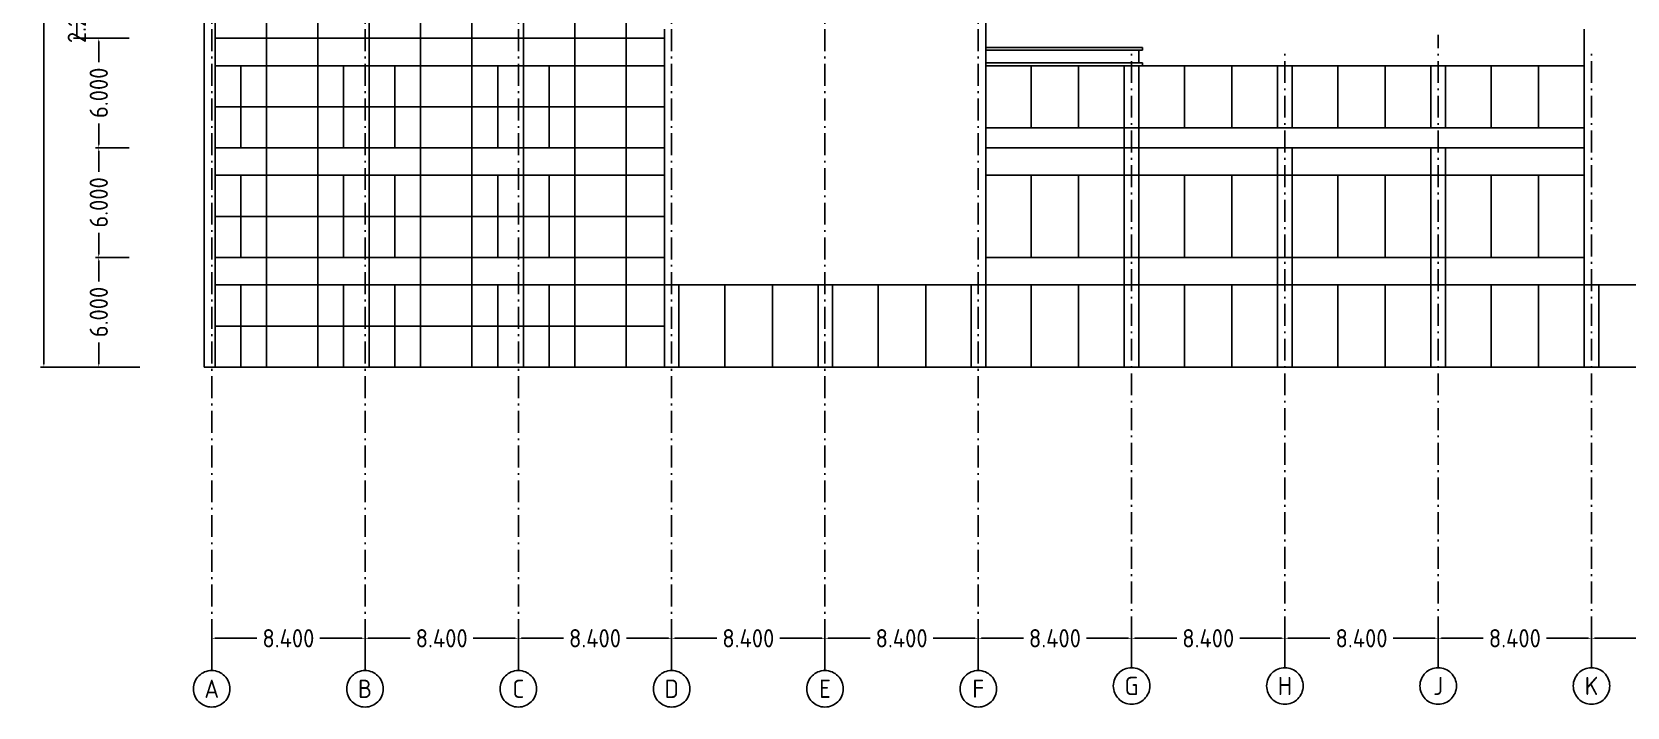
# Model space of a CAD drawing. Header units: inches. Extents: x -310 to 1074, y -19 to 138.
# Drawn here: x -309.9 to -222.4, y -18.6 to 18.4 of the extents above; entities that cross this region are included whole.
import ezdxf

# ---------------------------------------------------------------- set-up
doc = ezdxf.new("R2010")
doc.units = ezdxf.units.IN
doc.header["$MEASUREMENT"] = 0
doc.linetypes.add('ACAD_ISO10W100', pattern=[18, 12, -3, 0, -3])
for name, color, linetype in [('axis', 1, 'ACAD_ISO10W100'), ('cutglass', 4, 'Continuous'), ('oncut', 6, 'Continuous'), ('seeline', 214, 'Continuous'), ('text', 7, 'ACAD_ISO10W100')]:
    doc.layers.add(name, color=color, linetype=linetype)
doc.styles.get("Standard").update_dxf_attribs({"font": 'Arial.ttf'})
doc.dimstyles.new('MYSTYLE', dxfattribs={"dimtxt": 1, "dimasz": 0.18, "dimexe": 0.18, "dimexo": 0.0625, "dimgap": 0.09, "dimtad": 0, "dimtoh": 1, "dimdec": 3, "dimzin": 0, "dimdsep": 46, "dimtxsty": 'Standard', "dimcen": 0.09, "dimadec": 0, "dimazin": 0, "dimtfac": 1, "dimtdec": 3, "dimtofl": 0, "dimtmove": 0, "dimatfit": 3, "dimfxl": 1, "dimtolj": 1, "dimtzin": 0, "dimarcsym": 0})

# ---------------------------------------------------------------- blocks, each defined once
blk = doc.blocks.new('*D83')
at = {"layer": 'Defpoints', "color": 0, "ltscale": 6}
for p in [(-224.4, -14.454), (-224.4, -14.844), (-216, -14.454)]:
    blk.add_point(p, dxfattribs=at)
at = {"layer": 'text', "color": 0, "lineweight": -2, "ltscale": 6, "transparency": 16777216}
for p, q in [((-224.4, -14.517), (-224.4, -15.024)), ((-224.22, -14.844), (-221.929, -14.844)), ((-216.18, -14.844), (-218.471, -14.844)), ((-216, -14.517), (-216, -15.024))]:
    blk.add_line(p, q, dxfattribs=at)
at = {"layer": 'text', "color": 0, "ltscale": 6, "transparency": 16777216}
for points in [[(-224.22, -14.814), (-224.22, -14.874), (-224.4, -14.844)], [(-216.18, -14.814), (-216.18, -14.874), (-216, -14.844)]]:
    blk.add_solid(points, dxfattribs=at)
at = {"layer": 'text', "color": 0, "ltscale": 6, "transparency": 16777216, "insert": (-220.2, -14.844), "char_height": 1, "attachment_point": 5}
blk.add_mtext('\\A1;{\\Fiso|c0;8.400}', dxfattribs=at)
blk = doc.blocks.new('*D84')
at = {"layer": 'Defpoints', "color": 0, "ltscale": 6}
for p in [(-232.8, -14.454), (-232.8, -14.844), (-224.4, -14.454)]:
    blk.add_point(p, dxfattribs=at)
at = {"layer": 'text', "color": 0, "lineweight": -2, "ltscale": 6, "transparency": 16777216}
for p, q in [((-232.8, -14.517), (-232.8, -15.024)), ((-232.62, -14.844), (-230.329, -14.844)), ((-224.58, -14.844), (-226.871, -14.844)), ((-224.4, -14.517), (-224.4, -15.024))]:
    blk.add_line(p, q, dxfattribs=at)
at = {"layer": 'text', "color": 0, "ltscale": 6, "transparency": 16777216}
for points in [[(-232.62, -14.814), (-232.62, -14.874), (-232.8, -14.844)], [(-224.58, -14.814), (-224.58, -14.874), (-224.4, -14.844)]]:
    blk.add_solid(points, dxfattribs=at)
at = {"layer": 'text', "color": 0, "ltscale": 6, "transparency": 16777216, "insert": (-228.6, -14.844), "char_height": 1, "attachment_point": 5}
blk.add_mtext('\\A1;{\\Fiso|c0;8.400}', dxfattribs=at)
blk = doc.blocks.new('*D85')
at = {"layer": 'Defpoints', "color": 0, "ltscale": 6}
for p in [(-241.2, -14.454), (-241.2, -14.844), (-232.8, -14.454)]:
    blk.add_point(p, dxfattribs=at)
at = {"layer": 'text', "color": 0, "lineweight": -2, "ltscale": 6, "transparency": 16777216}
for p, q in [((-241.2, -14.517), (-241.2, -15.024)), ((-241.02, -14.844), (-238.729, -14.844)), ((-232.98, -14.844), (-235.271, -14.844)), ((-232.8, -14.517), (-232.8, -15.024))]:
    blk.add_line(p, q, dxfattribs=at)
at = {"layer": 'text', "color": 0, "ltscale": 6, "transparency": 16777216}
for points in [[(-241.02, -14.814), (-241.02, -14.874), (-241.2, -14.844)], [(-232.98, -14.814), (-232.98, -14.874), (-232.8, -14.844)]]:
    blk.add_solid(points, dxfattribs=at)
at = {"layer": 'text', "color": 0, "ltscale": 6, "transparency": 16777216, "insert": (-237, -14.844), "char_height": 1, "attachment_point": 5}
blk.add_mtext('\\A1;{\\Fiso|c0;8.400}', dxfattribs=at)
blk = doc.blocks.new('*D86')
at = {"layer": 'Defpoints', "color": 0, "ltscale": 6}
for p in [(-249.6, -14.454), (-249.6, -14.844), (-241.2, -14.454)]:
    blk.add_point(p, dxfattribs=at)
at = {"layer": 'text', "color": 0, "lineweight": -2, "ltscale": 6, "transparency": 16777216}
for p, q in [((-249.6, -14.517), (-249.6, -15.024)), ((-249.42, -14.844), (-247.129, -14.844)), ((-241.38, -14.844), (-243.671, -14.844)), ((-241.2, -14.517), (-241.2, -15.024))]:
    blk.add_line(p, q, dxfattribs=at)
at = {"layer": 'text', "color": 0, "ltscale": 6, "transparency": 16777216}
for points in [[(-249.42, -14.814), (-249.42, -14.874), (-249.6, -14.844)], [(-241.38, -14.814), (-241.38, -14.874), (-241.2, -14.844)]]:
    blk.add_solid(points, dxfattribs=at)
at = {"layer": 'text', "color": 0, "ltscale": 6, "transparency": 16777216, "insert": (-245.4, -14.844), "char_height": 1, "attachment_point": 5}
blk.add_mtext('\\A1;{\\Fiso|c0;8.400}', dxfattribs=at)
blk = doc.blocks.new('*D87')
at = {"layer": 'Defpoints', "color": 0, "ltscale": 6}
for p in [(-258, -14.454), (-258, -14.844), (-249.6, -14.454)]:
    blk.add_point(p, dxfattribs=at)
at = {"layer": 'text', "color": 0, "lineweight": -2, "ltscale": 6, "transparency": 16777216}
for p, q in [((-258, -14.517), (-258, -15.024)), ((-257.82, -14.844), (-255.529, -14.844)), ((-249.78, -14.844), (-252.071, -14.844)), ((-249.6, -14.517), (-249.6, -15.024))]:
    blk.add_line(p, q, dxfattribs=at)
at = {"layer": 'text', "color": 0, "ltscale": 6, "transparency": 16777216}
for points in [[(-257.82, -14.814), (-257.82, -14.874), (-258, -14.844)], [(-249.78, -14.814), (-249.78, -14.874), (-249.6, -14.844)]]:
    blk.add_solid(points, dxfattribs=at)
at = {"layer": 'text', "color": 0, "ltscale": 6, "transparency": 16777216, "insert": (-253.8, -14.844), "char_height": 1, "attachment_point": 5}
blk.add_mtext('\\A1;{\\Fiso|c0;8.400}', dxfattribs=at)
blk = doc.blocks.new('*D88')
at = {"layer": 'Defpoints', "color": 0, "ltscale": 6}
for p in [(-266.4, -14.454), (-266.4, -14.844), (-258, -14.454)]:
    blk.add_point(p, dxfattribs=at)
at = {"layer": 'text', "color": 0, "lineweight": -2, "ltscale": 6, "transparency": 16777216}
for p, q in [((-266.4, -14.517), (-266.4, -15.024)), ((-266.22, -14.844), (-263.929, -14.844)), ((-258.18, -14.844), (-260.471, -14.844)), ((-258, -14.517), (-258, -15.024))]:
    blk.add_line(p, q, dxfattribs=at)
at = {"layer": 'text', "color": 0, "ltscale": 6, "transparency": 16777216}
for points in [[(-266.22, -14.814), (-266.22, -14.874), (-266.4, -14.844)], [(-258.18, -14.814), (-258.18, -14.874), (-258, -14.844)]]:
    blk.add_solid(points, dxfattribs=at)
at = {"layer": 'text', "color": 0, "ltscale": 6, "transparency": 16777216, "insert": (-262.2, -14.844), "char_height": 1, "attachment_point": 5}
blk.add_mtext('\\A1;{\\Fiso|c0;8.400}', dxfattribs=at)
blk = doc.blocks.new('*D89')
at = {"layer": 'Defpoints', "color": 0, "ltscale": 6}
for p in [(-274.8, -14.454), (-274.8, -14.844), (-266.4, -14.454)]:
    blk.add_point(p, dxfattribs=at)
at = {"layer": 'text', "color": 0, "lineweight": -2, "ltscale": 6, "transparency": 16777216}
for p, q in [((-274.8, -14.517), (-274.8, -15.024)), ((-274.62, -14.844), (-272.329, -14.844)), ((-266.58, -14.844), (-268.871, -14.844)), ((-266.4, -14.517), (-266.4, -15.024))]:
    blk.add_line(p, q, dxfattribs=at)
at = {"layer": 'text', "color": 0, "ltscale": 6, "transparency": 16777216}
for points in [[(-274.62, -14.814), (-274.62, -14.874), (-274.8, -14.844)], [(-266.58, -14.814), (-266.58, -14.874), (-266.4, -14.844)]]:
    blk.add_solid(points, dxfattribs=at)
at = {"layer": 'text', "color": 0, "ltscale": 6, "transparency": 16777216, "insert": (-270.6, -14.844), "char_height": 1, "attachment_point": 5}
blk.add_mtext('\\A1;{\\Fiso|c0;8.400}', dxfattribs=at)
blk = doc.blocks.new('*D90')
at = {"layer": 'Defpoints', "color": 0, "ltscale": 6}
for p in [(-283.2, -14.454), (-283.2, -14.844), (-274.8, -14.454)]:
    blk.add_point(p, dxfattribs=at)
at = {"layer": 'text', "color": 0, "lineweight": -2, "ltscale": 6, "transparency": 16777216}
for p, q in [((-283.2, -14.517), (-283.2, -15.024)), ((-283.02, -14.844), (-280.729, -14.844)), ((-274.98, -14.844), (-277.271, -14.844)), ((-274.8, -14.517), (-274.8, -15.024))]:
    blk.add_line(p, q, dxfattribs=at)
at = {"layer": 'text', "color": 0, "ltscale": 6, "transparency": 16777216}
for points in [[(-283.02, -14.814), (-283.02, -14.874), (-283.2, -14.844)], [(-274.98, -14.814), (-274.98, -14.874), (-274.8, -14.844)]]:
    blk.add_solid(points, dxfattribs=at)
at = {"layer": 'text', "color": 0, "ltscale": 6, "transparency": 16777216, "insert": (-279, -14.844), "char_height": 1, "attachment_point": 5}
blk.add_mtext('\\A1;{\\Fiso|c0;8.400}', dxfattribs=at)
blk = doc.blocks.new('*D91')
at = {"layer": 'Defpoints', "color": 0, "ltscale": 6}
for p in [(-291.6, -14.454), (-291.6, -14.844), (-283.2, -14.454)]:
    blk.add_point(p, dxfattribs=at)
at = {"layer": 'text', "color": 0, "lineweight": -2, "ltscale": 6, "transparency": 16777216}
for p, q in [((-291.6, -14.517), (-291.6, -15.024)), ((-291.42, -14.844), (-289.129, -14.844)), ((-283.38, -14.844), (-285.671, -14.844)), ((-283.2, -14.517), (-283.2, -15.024))]:
    blk.add_line(p, q, dxfattribs=at)
at = {"layer": 'text', "color": 0, "ltscale": 6, "transparency": 16777216}
for points in [[(-291.42, -14.814), (-291.42, -14.874), (-291.6, -14.844)], [(-283.38, -14.814), (-283.38, -14.874), (-283.2, -14.844)]]:
    blk.add_solid(points, dxfattribs=at)
at = {"layer": 'text', "color": 0, "ltscale": 6, "transparency": 16777216, "insert": (-287.4, -14.844), "char_height": 1, "attachment_point": 5}
blk.add_mtext('\\A1;{\\Fiso|c0;8.400}', dxfattribs=at)
blk = doc.blocks.new('*D92')
at = {"layer": 'Defpoints', "color": 0, "ltscale": 6}
for p in [(-300, -14.454), (-300, -14.844), (-291.6, -14.454)]:
    blk.add_point(p, dxfattribs=at)
at = {"layer": 'text', "color": 0, "lineweight": -2, "ltscale": 6, "transparency": 16777216}
for p, q in [((-300, -14.517), (-300, -15.024)), ((-299.82, -14.844), (-297.529, -14.844)), ((-291.78, -14.844), (-294.071, -14.844)), ((-291.6, -14.517), (-291.6, -15.024))]:
    blk.add_line(p, q, dxfattribs=at)
at = {"layer": 'text', "color": 0, "ltscale": 6, "transparency": 16777216}
for points in [[(-299.82, -14.814), (-299.82, -14.874), (-300, -14.844)], [(-291.78, -14.814), (-291.78, -14.874), (-291.6, -14.844)]]:
    blk.add_solid(points, dxfattribs=at)
at = {"layer": 'text', "color": 0, "ltscale": 6, "transparency": 16777216, "insert": (-295.8, -14.844), "char_height": 1, "attachment_point": 5}
blk.add_mtext('\\A1;{\\Fiso|c0;8.400}', dxfattribs=at)
blk = doc.blocks.new('*D133')
at = {"layer": 'Defpoints', "color": 0, "ltscale": 6}
for p in [(-304.456, 20.2), (-307.392, 18), (-304.456, 18)]:
    blk.add_point(p, dxfattribs=at)
at = {"layer": 'text', "color": 0, "lineweight": -2, "ltscale": 6, "transparency": 16777216}
for p, q in [((-304.519, 20.2), (-307.572, 20.2)), ((-307.392, 20.02), (-307.392, 18.18)), ((-304.519, 18), (-307.572, 18))]:
    blk.add_line(p, q, dxfattribs=at)
at = {"layer": 'text', "color": 0, "ltscale": 6, "transparency": 16777216}
for points in [[(-307.422, 20.02), (-307.362, 20.02), (-307.392, 20.2)], [(-307.422, 18.18), (-307.362, 18.18), (-307.392, 18)]]:
    blk.add_solid(points, dxfattribs=at)
at = {"layer": 'text', "color": 0, "ltscale": 6, "transparency": 16777216, "insert": (-307.392, 19.1), "char_height": 1, "attachment_point": 5, "rotation": 90}
blk.add_mtext('\\A1;{\\Fiso|c0;2.200}', dxfattribs=at)
blk = doc.blocks.new('*D134')
at = {"layer": 'Defpoints', "color": 0, "ltscale": 6}
for p in [(-304.456, 18), (-306.189, 12), (-304.456, 12)]:
    blk.add_point(p, dxfattribs=at)
at = {"layer": 'text', "color": 0, "lineweight": -2, "ltscale": 6, "transparency": 16777216}
for p, q in [((-304.519, 18), (-306.369, 18)), ((-306.189, 17.82), (-306.189, 16.69)), ((-306.189, 12.18), (-306.189, 13.344)), ((-304.519, 12), (-306.369, 12))]:
    blk.add_line(p, q, dxfattribs=at)
at = {"layer": 'text', "color": 0, "ltscale": 6, "transparency": 16777216}
for points in [[(-306.219, 17.82), (-306.159, 17.82), (-306.189, 18)], [(-306.219, 12.18), (-306.159, 12.18), (-306.189, 12)]]:
    blk.add_solid(points, dxfattribs=at)
at = {"layer": 'text', "color": 0, "ltscale": 6, "transparency": 16777216, "insert": (-306.189, 15.017), "char_height": 1, "attachment_point": 5, "rotation": 90}
blk.add_mtext('\\A1;{\\Fiso|c0;6.000}', dxfattribs=at)
blk = doc.blocks.new('*D135')
at = {"layer": 'Defpoints', "color": 0, "ltscale": 6}
for p in [(-304.456, 12), (-306.189, 6), (-304.456, 6)]:
    blk.add_point(p, dxfattribs=at)
at = {"layer": 'text', "color": 0, "lineweight": -2, "ltscale": 6, "transparency": 16777216}
for p, q in [((-304.519, 12), (-306.369, 12)), ((-306.189, 11.82), (-306.189, 10.69)), ((-306.189, 6.18), (-306.189, 7.344)), ((-304.519, 6), (-306.369, 6))]:
    blk.add_line(p, q, dxfattribs=at)
at = {"layer": 'text', "color": 0, "ltscale": 6, "transparency": 16777216}
for points in [[(-306.219, 11.82), (-306.159, 11.82), (-306.189, 12)], [(-306.219, 6.18), (-306.159, 6.18), (-306.189, 6)]]:
    blk.add_solid(points, dxfattribs=at)
at = {"layer": 'text', "color": 0, "ltscale": 6, "transparency": 16777216, "insert": (-306.189, 9.017), "char_height": 1, "attachment_point": 5, "rotation": 90}
blk.add_mtext('\\A1;{\\Fiso|c0;6.000}', dxfattribs=at)
blk = doc.blocks.new('*D136')
at = {"layer": 'Defpoints', "color": 0, "ltscale": 6}
for p in [(-304.456, 6), (-306.189, 0), (-304.456, 0)]:
    blk.add_point(p, dxfattribs=at)
at = {"layer": 'text', "color": 0, "lineweight": -2, "ltscale": 6, "transparency": 16777216}
for p, q in [((-304.519, 6), (-306.369, 6)), ((-306.189, 5.82), (-306.189, 4.69)), ((-306.189, 0.18), (-306.189, 1.344)), ((-304.519, 0), (-306.369, 0))]:
    blk.add_line(p, q, dxfattribs=at)
at = {"layer": 'text', "color": 0, "ltscale": 6, "transparency": 16777216}
for points in [[(-306.219, 5.82), (-306.159, 5.82), (-306.189, 6)], [(-306.219, 0.18), (-306.159, 0.18), (-306.189, 0)]]:
    blk.add_solid(points, dxfattribs=at)
at = {"layer": 'text', "color": 0, "ltscale": 6, "transparency": 16777216, "insert": (-306.189, 3.017), "char_height": 1, "attachment_point": 5, "rotation": 90}
blk.add_mtext('\\A1;{\\Fiso|c0;6.000}', dxfattribs=at)
blk = doc.blocks.new('*D137')
at = {"layer": 'Defpoints', "color": 0, "ltscale": 6}
for p in [(-309.196, 77.8), (-306.17, 77.8), (-303.87, 0)]:
    blk.add_point(p, dxfattribs=at)
at = {"layer": 'text', "color": 0, "lineweight": -2, "ltscale": 6, "transparency": 16777216}
for p, q in [((-306.232, 77.8), (-309.376, 77.8)), ((-309.196, 77.62), (-309.196, 40.962)), ((-309.196, 0.18), (-309.196, 36.838)), ((-303.932, 0), (-309.376, 0))]:
    blk.add_line(p, q, dxfattribs=at)
at = {"layer": 'text', "color": 0, "ltscale": 6, "transparency": 16777216}
for points in [[(-309.226, 77.62), (-309.166, 77.62), (-309.196, 77.8)], [(-309.226, 0.18), (-309.166, 0.18), (-309.196, 0)]]:
    blk.add_solid(points, dxfattribs=at)
at = {"layer": 'text', "color": 0, "ltscale": 6, "transparency": 16777216, "insert": (-309.196, 38.9), "char_height": 1, "attachment_point": 5, "rotation": 90}
blk.add_mtext('\\A1;{\\Fiso|c0;77.800}', dxfattribs=at)

msp = doc.modelspace()

# ---------------------------------------------------------------- linework, layer by layer
at = {"layer": 'axis', "ltscale": 0.1}
for p, q in [((-300, -15), (-300, 77.8)), ((-291.6, -15), (-291.6, 77.8)), ((-283.2, -15), (-283.2, 77.8)), ((-274.8, -15), (-274.8, 77.8)), ((-266.4, -15), (-266.4, 77.8)), ((-258, -15), (-258, 77.8)), ((-232.8, -14.8435), (-232.8, 18.2)), ((-249.6, -14.8435), (-249.6, 17.2)), ((-241.2, -14.8435), (-241.2, 17.2)), ((-224.4, -14.8435), (-224.4, 17.2))]:
    msp.add_line(p, q, dxfattribs=at)
at = {"layer": 'cutglass', "ltscale": 6}
for p, q in [((-298.412, 16.5), (-298.412, 12)), ((-292.78, 16.5), (-292.78, 12)), ((-289.964, 16.5), (-289.964, 12)), ((-284.332, 16.5), (-284.332, 12)), ((-281.516, 16.5), (-281.516, 12)), ((-255.1, 16.5), (-255.1, 13.1)), ((-252.5, 13.1), (-252.5, 16.5)), ((-246.7, 16.5), (-246.7, 13.1)), ((-244.1, 13.1), (-244.1, 16.5)), ((-238.3, 16.5), (-238.3, 13.1)), ((-235.7, 13.1), (-235.7, 16.5)), ((-229.9, 16.5), (-229.9, 13.1)), ((-227.3, 13.1), (-227.3, 16.5)), ((-275.2, 14.25), (-299.82, 14.25)), ((-298.412, 10.5), (-298.412, 6)), ((-292.78, 10.5), (-292.78, 6)), ((-289.964, 10.5), (-289.964, 6)), ((-284.332, 10.5), (-284.332, 6)), ((-281.516, 10.5), (-281.516, 6)), ((-255.1, 10.5), (-255.1, 6)), ((-252.5, 6), (-252.5, 10.5)), ((-246.7, 10.5), (-246.7, 6)), ((-244.1, 6), (-244.1, 10.5)), ((-238.3, 10.5), (-238.3, 6)), ((-235.7, 6), (-235.7, 10.5)), ((-229.9, 10.5), (-229.9, 6)), ((-227.3, 6), (-227.3, 10.5)), ((-275.2, 8.25), (-299.82, 8.25)), ((-298.412, 4.5), (-298.412, 0)), ((-292.78, 4.5), (-292.78, 0)), ((-289.964, 4.5), (-289.964, 0)), ((-284.332, 4.5), (-284.332, 0)), ((-281.516, 4.5), (-281.516, 0)), ((-271.88, 4.5), (-271.88, 0)), ((-269.28, 0), (-269.28, 4.5)), ((-263.48, 4.5), (-263.48, 0)), ((-260.88, 0), (-260.88, 4.5)), ((-255.1, 4.5), (-255.1, 0)), ((-252.5, 0), (-252.5, 4.5)), ((-246.7, 4.5), (-246.7, 0)), ((-244.1, 0), (-244.1, 4.5)), ((-238.3, 4.5), (-238.3, 0)), ((-235.7, 0), (-235.7, 4.5)), ((-229.9, 4.5), (-229.9, 0)), ((-227.3, 0), (-227.3, 4.5)), ((-275.2, 2.25), (-299.82, 2.25))]:
    msp.add_line(p, q, dxfattribs=at)
at = {"layer": 'oncut', "ltscale": 6}
for p, q in [((-300.42, 80), (-300.42, 0)), ((-299.82, 80), (-299.82, 0)), ((-257.58, 80), (-257.58, 4.5)), ((-275.2, 18.5), (-275.2, 0)), ((-224.8, 4.5), (-224.8, 18.5)), ((-249, 17.5), (-257.58, 17.5)), ((-249, 17.5), (-249, 17.35)), ((-249, 17.35), (-249.2, 17.35)), ((-249.2, 17.35), (-249.2, 16.65)), ((-249.2, 16.65), (-249, 16.65)), ((-249, 16.65), (-249, 16.5)), ((-249, 16.5), (-257.58, 16.5)), ((-257.58, 4.5), (-275.2, 4.5)), ((-224.8, 4.5), (-198.78, 4.5)), ((-195.68, 0), (-300.42, 0))]:
    msp.add_line(p, q, dxfattribs=at)
at = {"layer": 'oncut'}
msp.add_line((-224.8, 13.1), (-257.58, 13.1), dxfattribs=at)
at = {"layer": 'seeline', "ltscale": 6}
for p, q in [((-297.004, 78.3), (-297.004, 0)), ((-294.188, 78.3), (-294.188, 0)), ((-291.372, 78.3), (-291.372, 0)), ((-288.556, 78.3), (-288.556, 0)), ((-285.74, 78.3), (-285.74, 0)), ((-282.924, 78.3), (-282.924, 0)), ((-280.108, 78.3), (-280.108, 0)), ((-277.292, 78.3), (-277.292, 0)), ((-249, 17.5), (-249, 17.35)), ((-224.8, 17.5), (-224.8, 0)), ((-249.2, 17.35), (-257.58, 17.35)), ((-249.2, 16.65), (-257.58, 16.65)), ((-249.2, 17.35), (-249.2, 16.65)), ((-249, 17.35), (-249.2, 17.35)), ((-249, 16.65), (-249.2, 16.65)), ((-249, 16.65), (-249, 16.5)), ((-250, 16.5), (-250, 0)), ((-249.2, 16.5), (-249.2, 0)), ((-249, 16.5), (-224.8, 16.5)), ((-241.6, 16.5), (-241.6, 13.1)), ((-240.8, 16.5), (-240.8, 13.1)), ((-233.2, 16.5), (-233.2, 13.1)), ((-232.4, 16.5), (-232.4, 13.1)), ((-241.6, 12), (-241.6, 0)), ((-240.8, 12), (-240.8, 0)), ((-233.2, 12), (-233.2, 0)), ((-232.4, 12), (-232.4, 0)), ((-274.4, 4.5), (-274.4, 0)), ((-266.78, 4.5), (-266.78, 0)), ((-265.98, 4.5), (-265.98, 0)), ((-258.38, 4.5), (-258.38, 0)), ((-257.58, 4.5), (-257.58, 0)), ((-224, 4.5), (-224, 0))]:
    msp.add_line(p, q, dxfattribs=at)
at = {"layer": 'seeline'}
for p, q in [((-275.2, 18), (-299.82, 18)), ((-275.2, 16.5), (-299.82, 16.5)), ((-275.2, 12), (-299.82, 12)), ((-224.8, 12), (-257.58, 12)), ((-275.2, 10.5), (-299.82, 10.5)), ((-224.8, 10.5), (-257.58, 10.5)), ((-275.2, 6), (-299.82, 6)), ((-224.8, 6), (-257.58, 6)), ((-275.2, 4.5), (-299.82, 4.5)), ((-207.99, 4.5), (-257.58, 4.5))]:
    msp.add_line(p, q, dxfattribs=at)
at = {"layer": 'text', "ltscale": 6}
for p, q in [((-300, -14.6105), (-300, -16.6105)), ((-291.6, -14.6105), (-291.6, -16.6105)), ((-283.2, -14.6105), (-283.2, -16.6105)), ((-274.8, -14.6105), (-274.8, -16.6105)), ((-266.4, -14.6105), (-266.4, -16.6105)), ((-258, -14.6105), (-258, -16.6105)), ((-249.6, -14.4541), (-249.6, -16.4541)), ((-241.2, -14.4541), (-241.2, -16.4541)), ((-232.8, -14.4541), (-232.8, -16.4541)), ((-224.4, -14.4541), (-224.4, -16.4541))]:
    msp.add_line(p, q, dxfattribs=at)
for centre in [(-249.6, -17.4541), (-241.2, -17.4541), (-232.8, -17.4541), (-224.4, -17.4541), (-300, -17.6105), (-291.6, -17.6105), (-283.2, -17.6105), (-274.8, -17.6105), (-266.4, -17.6105), (-258, -17.6105)]:
    msp.add_circle(centre, 1, dxfattribs=at)

# ---------------------------------------------------------------- texts
at = {"layer": 'text', "ltscale": 6, "char_height": 1, "attachment_point": 5}
for s, insert in [('{\\Fiso|c0;A}', (-300, -17.6105)), ('{\\Fiso|c0;B}', (-291.6, -17.6105)), ('{\\Fiso|c0;C}', (-283.2, -17.6105)), ('{\\Fiso|c0;D}', (-274.8, -17.6105)), ('{\\Fiso|c0;E}', (-266.4, -17.6105)), ('{\\Fiso|c0;F}', (-258, -17.6105)), ('{\\Fiso|c0;G}', (-249.6, -17.4541)), ('{\\Fiso|c0;H}', (-241.2, -17.4541)), ('{\\Fiso|c0;J}', (-232.8, -17.4541)), ('{\\Fiso|c0;K}', (-224.4, -17.4541))]:
    msp.add_mtext_dynamic_manual_height_columns(s, width=1.764863, gutter_width=1, heights=[0], dxfattribs=dict(at, insert=insert))

# ---------------------------------------------------------------- dimensions: what is measured, and where the dimension line sits
at = {"layer": 'text', "ltscale": 6}
for base, p1, p2, angle, picture, middle in [((-309.1958, 77.8), (-303.8697, 0), (-306.1697, 77.8), 90, '*D137', (-309.1958, 38.9)), ((-300, -14.8435), (-291.6, -14.4541), (-300, -14.4541), 180, '*D92', (-295.8, -14.8435)), ((-291.6, -14.8435), (-283.2, -14.4541), (-291.6, -14.4541), 180, '*D91', (-287.4, -14.8435)), ((-283.2, -14.8435), (-274.8, -14.4541), (-283.2, -14.4541), 180, '*D90', (-279, -14.8435)), ((-274.8, -14.8435), (-266.4, -14.4541), (-274.8, -14.4541), 180, '*D89', (-270.6, -14.8435)), ((-266.4, -14.8435), (-258, -14.4541), (-266.4, -14.4541), 180, '*D88', (-262.2, -14.8435)), ((-258, -14.8435), (-249.6, -14.4541), (-258, -14.4541), 180, '*D87', (-253.8, -14.8435)), ((-249.6, -14.8435), (-241.2, -14.4541), (-249.6, -14.4541), 180, '*D86', (-245.4, -14.8435)), ((-241.2, -14.8435), (-232.8, -14.4541), (-241.2, -14.4541), 180, '*D85', (-237, -14.8435)), ((-232.8, -14.8435), (-224.4, -14.4541), (-232.8, -14.4541), 180, '*D84', (-228.6, -14.8435)), ((-224.4, -14.8435), (-216, -14.4541), (-224.4, -14.4541), 180, '*D83', (-220.2, -14.8435))]:
    dim = msp.add_linear_dim(base=base, p1=p1, p2=p2, angle=angle, text='{\\Fiso|c0;<>}', dimstyle='MYSTYLE', dxfattribs=at)
    dim.commit()
    dim.dimension.update_dxf_attribs({"geometry": picture, "text_midpoint": middle})
for base, p1, p2, picture, middle in [((-307.3915, 18), (-304.456, 20.2), (-304.456, 18), '*D133', (-307.3915, 19.1)), ((-306.1893, 12), (-304.456, 18), (-304.456, 12), '*D134', (-306.1893, 15.0169)), ((-306.1893, 6), (-304.456, 12), (-304.456, 6), '*D135', (-306.1893, 9.0169)), ((-306.1893, 0), (-304.456, 6), (-304.456, 0), '*D136', (-306.1893, 3.0169))]:
    dim = msp.add_linear_dim(base=base, p1=p1, p2=p2, angle=90, text='{\\Fiso|c0;<>}', dimstyle='MYSTYLE', dxfattribs=at)
    dim.commit()
    dim.dimension.update_dxf_attribs({"geometry": picture, "text_midpoint": middle, "dimtype": 160})

doc.saveas('drawing.dxf')
